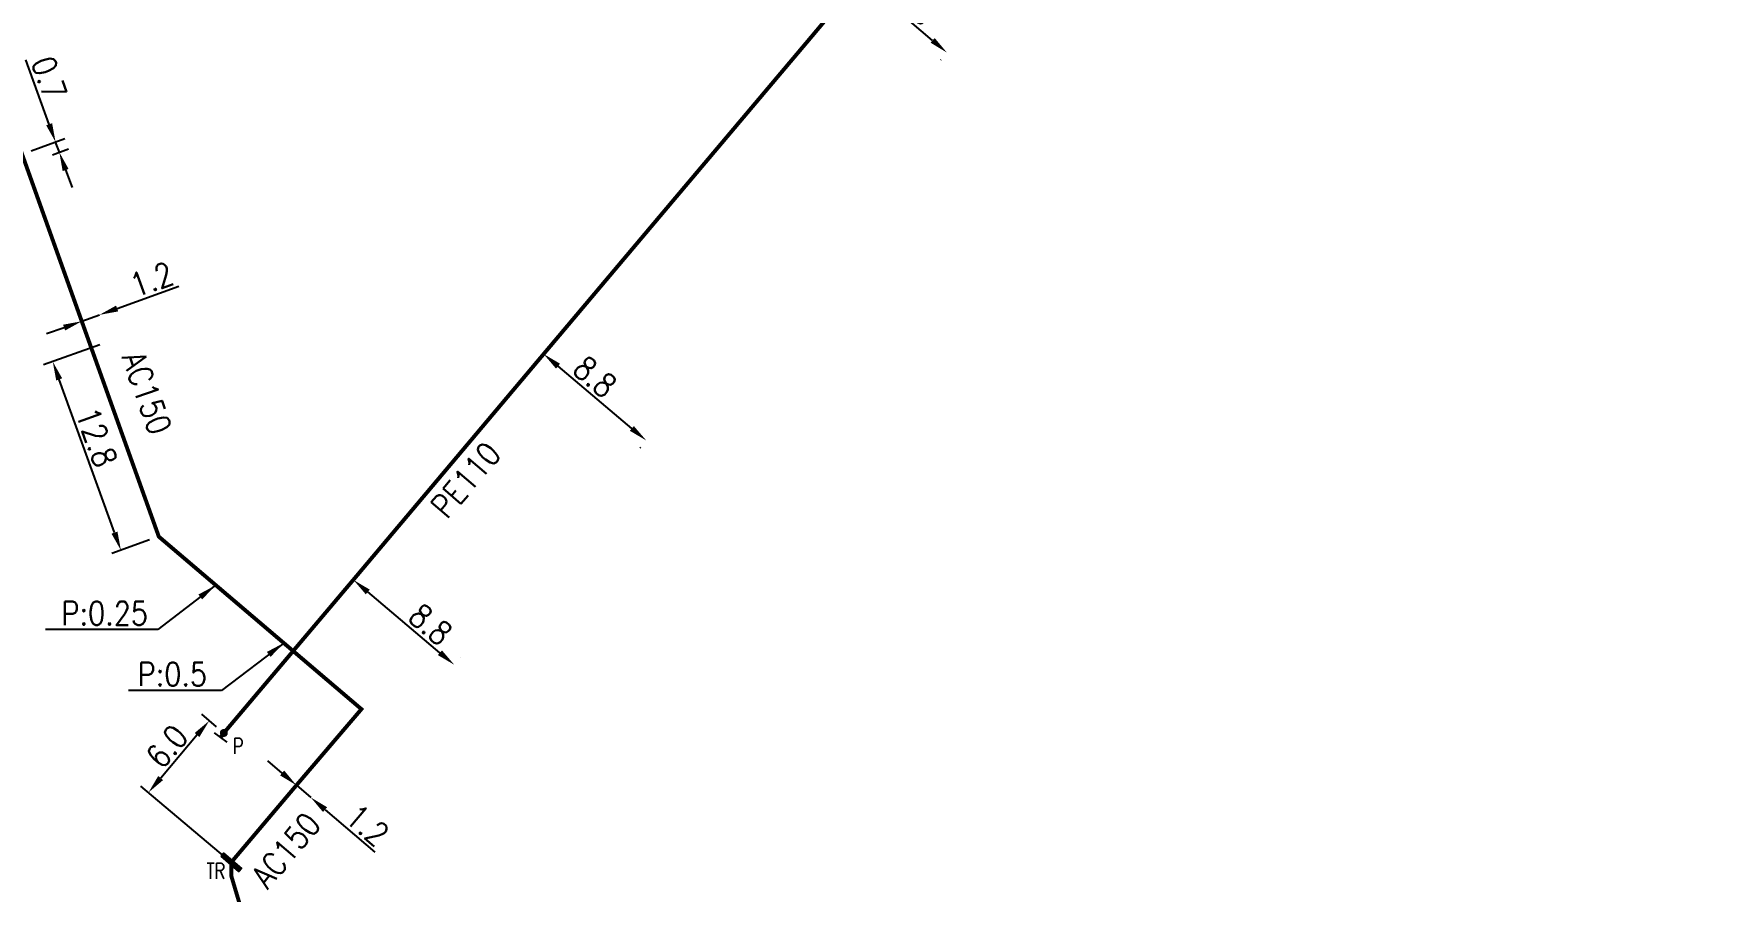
# Model space of a CAD drawing. Header units: millimetres. Extents: x 108995 to 110001, y 128245 to 129001.
# Drawn here: x 109506.3 to 109614.1, y 128846.9 to 128901.7 of the extents above; entities that cross this region are included whole.
import ezdxf
from ezdxf.enums import TextEntityAlignment as Align

# ---------------------------------------------------------------- set-up
doc = ezdxf.new("R2010")
doc.units = ezdxf.units.MM
doc.header["$PDMODE"] = 34
doc.linetypes.add('L_100_AP', pattern=[14, 10, -1.5, 1, -1.5])
doc.linetypes.add('L_100_PE', pattern=[14, 10, -1.5, 1, -1.5])
doc.layers.get('0').update_dxf_attribs({"linetype": 'CONTINUOUS'})
doc.layers.get('Defpoints').update_dxf_attribs({"linetype": 'CONTINUOUS'})
for name, color, linetype in [('L_140', 3, 'CONTINUOUS'), ('L_300', 7, 'CONTINUOUS'), ('L_340', 7, 'CONTINUOUS')]:
    doc.layers.add(name, color=color, linetype=linetype)
doc.styles.add('G_ROMANS', font='ROMANS.SHX', dxfattribs={"width": 0.75})
doc.styles.get("Standard").update_dxf_attribs({"font": 'romans.shx', "width": 0.85})
doc.dimstyles.get("Standard").update_dxf_attribs({"dimtxt": 1.5, "dimasz": 1.2, "dimexe": 0.625, "dimexo": 0.625, "dimgap": 0.25, "dimtad": 1, "dimdec": 1, "dimzin": 0, "dimdsep": 46, "dimtxsty": 'Standard', "dimcen": -0.5, "dimadec": 0, "dimazin": 0, "dimtfac": 1, "dimtdec": 1, "dimtmove": 0, "dimatfit": 3, "dimfxl": 1, "dimtolj": 1, "dimtzin": 0, "dimarcsym": 0})

# ---------------------------------------------------------------- blocks, each defined once
blk = doc.blocks.new('L_340_19')
at = {"linetype": 'Continuous'}
blk.add_hatch(color=0, dxfattribs=at).paths.add_polyline_path([(0.12, 0.75), (-0.12, 0.75), (-0.12, -0.75), (0.12, -0.75)])
at = {"color": 0, "linetype": 'Continuous'}
blk.add_lwpolyline([(-0.12, 0.75), (0.12, 0.75), (0.12, -0.75), (-0.12, -0.75)], close=True, dxfattribs=at)
at = {"color": 0, "linetype": 'Continuous', "width": 0.75}
for tag, height, flags, p in [('TR', 1, 8, (0, 1.98)), ('DEF_LEG', 1.2, 3, (0, -5)), ('DEF_COUP', 1.2, 3, (0, -7.5)), ('DEF_TYPE', 1.2, 3, (0, -10))]:
    blk.add_attdef(tag, text='', height=height, dxfattribs=dict(at, flags=flags)).set_placement(p, align=Align.MIDDLE)
blk = doc.blocks.new('*D157')
at = {"layer": 'Defpoints', "color": 0, "linetype": 'Continuous', "transparency": 16777216}
for p in [(109523.01, 128853.71), (109523.93, 128852.93), (109523.93, 128852.93)]:
    blk.add_point(p, dxfattribs=at)
at = {"layer": 'L_140', "color": 0, "linetype": 'Continuous', "lineweight": -2, "transparency": 16777216}
for p, q in [((109522.1, 128854.49), (109521.19, 128855.27)), ((109523.01, 128853.71), (109523.93, 128852.93)), ((109524.84, 128852.15), (109528.02, 128849.43))]:
    blk.add_line(p, q, dxfattribs=at)
at = {"layer": 'L_140', "color": 0, "linetype": 'Continuous', "transparency": 16777216}
for points in [[(109522.23, 128854.65), (109521.97, 128854.34), (109523.01, 128853.71)], [(109524.97, 128852.31), (109524.71, 128852), (109523.93, 128852.93)]]:
    blk.add_solid(points, dxfattribs=at)
at = {"layer": 'L_140', "color": 0, "linetype": 'Continuous', "transparency": 16777216, "insert": (109527.54, 128851.16), "char_height": 1.5, "attachment_point": 5, "rotation": 319.4746}
blk.add_mtext('\\A1;1.2', dxfattribs=at)
blk = doc.blocks.new('*D158')
at = {"layer": 'Defpoints', "color": 0, "linetype": 'Continuous', "transparency": 16777216}
for p in [(109505.5, 128894), (109507.88, 128894.12), (109506.85, 128893.75)]:
    blk.add_point(p, dxfattribs=at)
at = {"layer": 'L_140', "color": 0, "linetype": 'Continuous', "lineweight": -2, "transparency": 16777216}
for p, q in [((109507.23, 128895.9), (109505.75, 128900.02)), ((109506.09, 128894.22), (109508.23, 128894.99)), ((109507.44, 128893.96), (109508.46, 128894.33)), ((109507.88, 128894.12), (109507.64, 128894.77)), ((109508.28, 128892.99), (109508.69, 128891.86))]:
    blk.add_line(p, q, dxfattribs=at)
at = {"layer": 'L_140', "color": 0, "linetype": 'Continuous', "transparency": 16777216}
for points in [[(109507.42, 128895.97), (109507.04, 128895.84), (109507.64, 128894.77)], [(109508.47, 128893.05), (109508.09, 128892.92), (109507.88, 128894.12)]]:
    blk.add_solid(points, dxfattribs=at)
at = {"layer": 'L_140', "color": 0, "linetype": 'Continuous', "transparency": 16777216, "insert": (109507.23, 128898.86), "char_height": 1.5, "attachment_point": 5, "rotation": 289.8053}
blk.add_mtext('\\A1;0.7', dxfattribs=at)
blk = doc.blocks.new('*D159')
at = {"layer": 'Defpoints', "color": 0, "linetype": 'Continuous', "transparency": 16777216}
for p in [(109509.31, 128883.33), (109510.44, 128883.74), (109510.44, 128883.74)]:
    blk.add_point(p, dxfattribs=at)
at = {"layer": 'L_140', "color": 0, "linetype": 'Continuous', "lineweight": -2, "transparency": 16777216}
for p, q in [((109511.57, 128884.15), (109515.51, 128885.57)), ((109509.31, 128883.33), (109510.44, 128883.74)), ((109508.18, 128882.92), (109507.06, 128882.52))]:
    blk.add_line(p, q, dxfattribs=at)
at = {"layer": 'L_140', "color": 0, "linetype": 'Continuous', "transparency": 16777216}
for points in [[(109511.5, 128884.33), (109511.64, 128883.96), (109510.44, 128883.74)], [(109508.12, 128883.11), (109508.25, 128882.74), (109509.31, 128883.33)]]:
    blk.add_solid(points, dxfattribs=at)
at = {"layer": 'L_140', "color": 0, "linetype": 'Continuous', "transparency": 16777216, "insert": (109513.77, 128886), "char_height": 1.5, "attachment_point": 5, "rotation": 19.8417}
blk.add_mtext('\\A1;1.2', dxfattribs=at)
blk = doc.blocks.new('*D160')
at = {"layer": 'Defpoints', "color": 0, "linetype": 'Continuous'}
for p in [(109511.05, 128882.04), (109507.46, 128880.75), (109514.23, 128869.58)]:
    blk.add_point(p, dxfattribs=at)
at = {"layer": 'L_140', "color": 0, "linetype": 'Continuous', "lineweight": -2}
for p, q in [((109510.47, 128881.83), (109506.87, 128880.54)), ((109511.4, 128869.84), (109507.87, 128879.62)), ((109513.64, 128869.37), (109511.22, 128868.5))]:
    blk.add_line(p, q, dxfattribs=at)
at = {"layer": 'L_140', "color": 0, "linetype": 'Continuous'}
for points in [[(109508.06, 128879.69), (109507.68, 128879.55), (109507.46, 128880.75)], [(109511.59, 128869.9), (109511.21, 128869.77), (109511.81, 128868.71)]]:
    blk.add_solid(points, dxfattribs=at)
at = {"layer": 'L_140', "color": 0, "linetype": 'Continuous', "insert": (109510.26, 128875.93), "char_height": 1.5, "attachment_point": 5, "rotation": 289.8417}
blk.add_mtext('\\A1;12.8', dxfattribs=at)
blk = doc.blocks.new('*D290')
at = {"layer": 'Defpoints', "color": 0, "linetype": 'Continuous', "transparency": 16777216}
for p in [(109526.65, 128866.82), (109526.65, 128866.82), (109533.09, 128861.39)]:
    blk.add_point(p, dxfattribs=at)
at = {"layer": 'L_140', "color": 0, "linetype": 'Continuous', "lineweight": -2, "transparency": 16777216}
for p, q in [((109527.05, 128867.3), (109527.05, 128867.3)), ((109532.17, 128862.17), (109527.56, 128866.05)), ((109533.49, 128861.87), (109533.49, 128861.87))]:
    blk.add_line(p, q, dxfattribs=at)
at = {"layer": 'L_140', "color": 0, "linetype": 'Continuous', "transparency": 16777216}
for points in [[(109527.69, 128866.2), (109527.44, 128865.9), (109526.65, 128866.82)], [(109532.3, 128862.32), (109532.04, 128862.02), (109533.09, 128861.4)]]:
    blk.add_solid(points, dxfattribs=at)
at = {"layer": 'L_140', "color": 0, "linetype": 'Continuous', "transparency": 16777216, "insert": (109531.57, 128863.98), "char_height": 1.5, "attachment_point": 5, "rotation": 319.8898}
blk.add_mtext('\\A1;8.8', dxfattribs=at)
blk = doc.blocks.new('*D291')
at = {"layer": 'Defpoints', "color": 0, "linetype": 'Continuous', "transparency": 16777216}
for p in [(109538.79, 128881.24), (109538.83, 128881.28), (109545.38, 128875.76)]:
    blk.add_point(p, dxfattribs=at)
at = {"layer": 'L_140', "color": 0, "linetype": 'Continuous', "lineweight": -2, "transparency": 16777216}
for p, q in [((109538.43, 128880.81), (109538.39, 128880.76)), ((109544.42, 128876.49), (109539.71, 128880.47)), ((109544.97, 128875.28), (109544.94, 128875.24))]:
    blk.add_line(p, q, dxfattribs=at)
at = {"layer": 'L_140', "color": 0, "linetype": 'Continuous', "transparency": 16777216}
for points in [[(109539.84, 128880.62), (109539.58, 128880.31), (109538.79, 128881.24)], [(109544.55, 128876.64), (109544.29, 128876.34), (109545.34, 128875.72)]]:
    blk.add_solid(points, dxfattribs=at)
at = {"layer": 'L_140', "color": 0, "linetype": 'Continuous', "transparency": 16777216, "insert": (109542.07, 128879.79), "char_height": 1.5, "attachment_point": 5, "rotation": 319.853}
blk.add_mtext('\\A1;8.8', dxfattribs=at)
blk = doc.blocks.new('*D292')
at = {"layer": 'Defpoints', "color": 0, "linetype": 'Continuous', "transparency": 16777216}
for p in [(109559, 128905.2), (109559.02, 128905.22), (109564.55, 128900.5)]:
    blk.add_point(p, dxfattribs=at)
at = {"layer": 'L_140', "color": 0, "linetype": 'Continuous', "lineweight": -2, "transparency": 16777216}
for p, q in [((109558.61, 128904.75), (109558.6, 128904.73)), ((109563.62, 128901.26), (109559.92, 128904.42)), ((109564.14, 128900.02), (109564.13, 128900))]:
    blk.add_line(p, q, dxfattribs=at)
at = {"layer": 'L_140', "color": 0, "linetype": 'Continuous', "transparency": 16777216}
for points in [[(109560.05, 128904.58), (109559.79, 128904.27), (109559, 128905.2)], [(109563.75, 128901.41), (109563.49, 128901.11), (109564.53, 128900.48)]]:
    blk.add_solid(points, dxfattribs=at)
at = {"layer": 'L_140', "color": 0, "linetype": 'Continuous', "transparency": 16777216, "insert": (109562.45, 128903.57), "char_height": 1.5, "attachment_point": 5, "rotation": 319.4781}
blk.add_mtext('\\A1;7.8', dxfattribs=at)
blk = doc.blocks.new('*D480')
at = {"layer": 'Defpoints', "color": 0, "linetype": 'Continuous'}
for p in [(109518.38, 128857.05), (109513.57, 128853.25), (109519.76, 128848.01)]:
    blk.add_point(p, dxfattribs=at)
at = {"layer": 'L_340', "color": 0, "linetype": 'Continuous', "lineweight": -2}
for p, q in [((109517.9, 128857.45), (109516.97, 128858.24)), ((109516.67, 128856.92), (109514.35, 128854.17)), ((109519.29, 128848.42), (109513.09, 128853.66))]:
    blk.add_line(p, q, dxfattribs=at)
at = {"layer": 'L_340', "color": 0, "linetype": 'Continuous'}
for points in [[(109516.52, 128857.05), (109516.82, 128856.79), (109517.45, 128857.83)], [(109514.19, 128854.3), (109514.5, 128854.04), (109513.57, 128853.25)]]:
    blk.add_solid(points, dxfattribs=at)
at = {"layer": 'L_340', "color": 0, "linetype": 'Continuous', "insert": (109514.75, 128856.19), "char_height": 1.5, "attachment_point": 5, "rotation": 49.7644}
blk.add_mtext('\\A1;6.0', dxfattribs=at)
blk = doc.blocks.new('L_300_12')
at = {"color": 0, "linetype": 'Continuous', "const_width": 0.248, "flags": 128}
blk.add_lwpolyline([(-0.13, 0, 1), (0.13, 0, 1)], format="xyb", close=True, dxfattribs=at)
at = {"linetype": 'Continuous', "style": 'G_ROMANS', "width": 0.75}
blk.add_attdef('P', text='', height=1, dxfattribs=at).set_placement((0, 1.33), align=Align.MIDDLE_CENTER)
at = {"color": 0, "linetype": 'Continuous', "width": 0.75, "flags": 3}
for tag, p in [('DEF_LEG', (0, -5)), ('DEF_COUP', (0, -7.5)), ('DEF_TYPE', (0, -10))]:
    blk.add_attdef(tag, text='', height=1.2, dxfattribs=at).set_placement(p, align=Align.MIDDLE)
blk = doc.blocks.new('L_340_07')
at = {"color": 0, "linetype": 'Continuous', "const_width": 0.25, "flags": 128}
blk.add_lwpolyline([(0, 0), (0.35, 0)], dxfattribs=at)
at = {"color": 0, "linetype": 'Continuous', "flags": 128}
blk.add_lwpolyline([(0.35, -0.5), (0.35, 0.5)], dxfattribs=at)
at = {"color": 0, "linetype": 'Continuous', "width": 0.75, "flags": 3}
for tag, p in [('DEF_LEG', (0.72, -3.47)), ('DEF_COUP', (0.72, -5.97)), ('DEF_TYPE', (0.72, -8.47))]:
    blk.add_attdef(tag, text='', height=1.2, dxfattribs=at).set_placement(p, align=Align.MIDDLE)

msp = doc.modelspace()

# ---------------------------------------------------------------- linework, layer by layer
at = {"layer": 'L_140', "linetype": 'L_100_PE', "ltscale": 0.5, "const_width": 0.25, "flags": 128}
for points in [[(109518.38, 128857.05), (109526.7, 128866.89), (109538.37, 128880.74), (109545.7, 128889.43), (109555.68, 128901.25), (109561.64, 128908.34, 0.000075), (109561.64, 128908.34), (109567.27, 128915.03, 0.414305), (109567.24, 128915.45), (109562.5, 128919.43), (109562.05, 128919.81, -0.414214), (109562.01, 128920.24), (109567.06, 128926.25), (109569.03, 128933.58), (109568.54, 128939.24, 0.015069), (109568.53, 128939.26), (109566.1, 128955.64), (109563.01, 128966), (109561.76, 128970.46)], [(109482.58, 128912.39), (109481.22, 128916.23), (109477.45, 128926.82), (109474.76, 128935.81, 0.177329), (109470.12, 128942.02, 0.210802), (109461.99, 128943.36), (109451.13, 128939.35), (109439.29, 128935), (109427.19, 128930.36), (109421.8, 128928.45), (109405.93, 128922.96), (109397.93, 128920.3), (109387, 128916.1), (109375, 128912.22), (109356.43, 128905.57), (109341.11, 128899.97), (109332.8, 128896.94), (109332.43, 128890.82), (109324.74, 128887.99), (109317.45, 128885.37), (109306.65, 128879.74), (109302.73, 128870.13), (109312.07, 128863.35), (109316.47, 128856.63), (109334.04, 128844.69), (109349.69, 128832.68), (109362.19, 128823.15), (109377.16, 128811.48), (109392.7, 128799.66), (109403.34, 128791.45), (109421.9, 128777.3), (109431.58, 128770), (109445.64, 128757.51), (109450.7, 128753.44), (109451.39, 128751.07), (109456.34, 128745.52), (109461.06, 128738.58), (109463.89, 128733.64), (109465.67, 128732.72, -0.039202), (109469.58, 128722.34, -0.011522), (109470.93, 128716.94, -0.034307), (109471.72, 128710.61), (109471.71, 128703.8), (109471.54, 128696.26), (109471.6, 128695.49), (109471.65, 128686.31), (109471.73, 128684.49), (109472.07, 128676.52), (109472.27, 128673.86), (109474.03, 128672.89), (109480.81, 128669.12), (109482.18, 128667.79), (109499.75, 128658.02), (109509.12, 128652.15), (109519.69, 128646.28), (109544.33, 128632.88), (109561.31, 128624.04), (109570.38, 128630.91), (109576.69, 128635.69), (109593.36, 128662.35), (109597.28, 128669.95), (109598.71, 128670.33), (109599.77, 128672.38), (109601.17, 128674.66), (109601.17, 128674.66), (109610.68, 128693.52), (109613.98, 128699.96), (109568.93, 128729.76, -0.061112), (109549.63, 128749.18, -0.014366), (109529.31, 128778.35, -0.010642), (109524.77, 128785.53, -0.011164), (109520.35, 128793.26), (109508.46, 128824.9), (109506.87, 128829.16), (109511.1, 128840.44), (109520, 128844.08), (109518.85, 128847.94), (109518.85, 128848.79), (109518.85, 128848.79)]]:
    msp.add_lwpolyline(points, format="xyb", dxfattribs=at)
at = {"layer": 'L_140', "linetype": 'L_100_AP', "ltscale": 0.5, "const_width": 0.25, "flags": 128}
msp.add_lwpolyline([(109484.83, 128939.49), (109496.13, 128920.21), (109505.5, 128894), (109509.31, 128883.33), (109514.23, 128869.58), (109527.16, 128858.57), (109523.01, 128853.71), (109523.01, 128853.71), (109523.01, 128853.71), (109518.85, 128848.79)], dxfattribs=at)

# ---------------------------------------------------------------- block references
at = {"layer": 'L_300'}
ref = msp.add_blockref('L_300_12', (109518.38, 128857.05), dxfattribs=dict(at, rotation=284.0320181267693))
ref.add_attrib('P', 'P', dxfattribs={"layer": '0', "linetype": 'Continuous', "height": 1, "style": 'G_ROMANS', "width": 0.75}).set_placement((109519.3, 128856.21), align=Align.MIDDLE_CENTER)
at = {"layer": 'L_340', "rotation": 233.57125805923}
msp.add_blockref('L_340_07', (109518.38, 128857.05), dxfattribs=at)
at = {"layer": 'L_340'}
ref = msp.add_blockref('L_340_19', (109518.85, 128848.79), dxfattribs=dict(at, rotation=49.7642525891852))
ref.add_attrib('TR', 'TR', dxfattribs={"layer": '0', "color": 0, "linetype": 'Continuous', "height": 1, "width": 0.75}).set_placement((109517.87, 128848.24), align=Align.MIDDLE)

# ---------------------------------------------------------------- texts
at = {"layer": 'L_140', "linetype": 'Continuous', "width": 0.85}
for s, rotation, p in [('AC150', 289.6534, (109511.85, 128881.05)), ('PE110', 49.4643, (109532.62, 128870.64)), ('AC150', 49.7643, (109521.17, 128847.02))]:
    msp.add_text(s, height=1.5, rotation=rotation, dxfattribs=at).set_placement(p)
at = {"layer": 'L_140', "linetype": 'Continuous', "char_height": 1.5, "attachment_point": 9}
for s, insert in [('\\A1;P:0.25', (109513.54, 128863.94)), ('\\A1;P:0.5', (109517.31, 128860.05))]:
    msp.add_mtext(s, dxfattribs=dict(at, insert=insert))

# ---------------------------------------------------------------- dimensions: what is measured, and where the dimension line sits
at = {"layer": 'L_140', "linetype": 'Continuous'}
for base, p1, p2, angle, text, picture, middle in [((109559, 128905.2), (109564.55, 128900.5), (109559.02, 128905.22), 139.4781, '7.8', '*D292', (109561.8, 128902.81)), ((109538.79, 128881.24), (109545.38, 128875.76), (109538.83, 128881.28), 139.853, '8.8', '*D291', (109541.42, 128879.02)), ((109526.65, 128866.82), (109533.09, 128861.39), (109526.65, 128866.82), 139.8898, '8.8', '*D290', (109530.92, 128863.22))]:
    dim = msp.add_linear_dim(base=base, p1=p1, p2=p2, angle=angle, text=text, dimstyle='Standard', dxfattribs=at)
    dim.commit()
    dim.dimension.update_dxf_attribs({"geometry": picture, "text_midpoint": middle, "dimtype": 161})
for base, p1, p2, angle, override, picture, middle in [((109507.88, 128894.12), (109505.5, 128894), (109506.85, 128893.75), 109.8053, {"dimatfit": 0}, '*D158', (109506.29, 128898.52)), ((109510.44, 128883.74), (109509.31, 128883.33), (109510.44, 128883.74), 199.8417, {"dimatfit": 0}, '*D159', (109514.11, 128885.06)), ((109507.46, 128880.75), (109514.23, 128869.58), (109511.05, 128882.04), 289.8417, {"dimatfit": 0}, '*D160', (109509.32, 128875.59)), ((109523.93, 128852.93), (109523.01, 128853.71), (109523.93, 128852.93), 139.4746, {"dimscale": 1, "dimlfac": 1, "dimlunit": 2, "dimatfit": 0}, '*D157', (109526.89, 128850.4))]:
    dim = msp.add_linear_dim(base=base, p1=p1, p2=p2, angle=angle, dimstyle='Standard', override=override, dxfattribs=at)
    dim.commit()
    dim.dimension.update_dxf_attribs({"geometry": picture, "text_midpoint": middle, "dimtype": 160})
at = {"layer": 'L_340', "linetype": 'Continuous'}
dim = msp.add_linear_dim(base=(109513.57, 128853.25), p1=(109518.38, 128857.05), p2=(109519.76, 128848.01), angle=49.7644, dimstyle='Standard', override={"dimatfit": 0}, dxfattribs=at)
dim.commit()
dim.dimension.update_dxf_attribs({"geometry": '*D480', "text_midpoint": (109515.51, 128855.54), "dimtype": 160})

# ---------------------------------------------------------------- leaders
at = {"layer": 'L_140', "linetype": 'Continuous', "annotation_type": 0, "has_hookline": 1, "hookline_direction": 1}
for points, text_width in [([(109517.83, 128866.46), (109514.16, 128863.65), (109512.96, 128863.65)], 5.71), ([(109522.2, 128862.79), (109518.23, 128859.77), (109517.03, 128859.77)], 4.49)]:
    msp.add_leader(points, dimstyle='Standard', override={"dimatfit": 0}, dxfattribs=dict(at, text_width=text_width))

doc.saveas('drawing.dxf')
